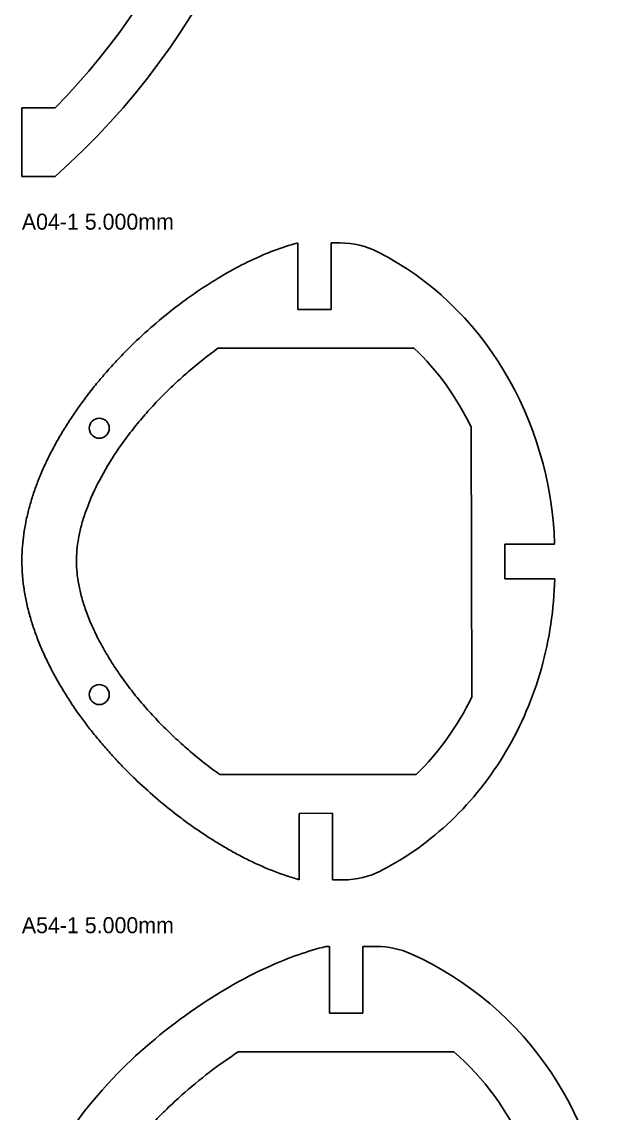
# Model space of a CAD drawing. Header units: millimetres. Extents: x 0 to 1220, y 0 to 2440.
# Drawn here: x 115.6 to 203.5, y 291.9 to 455.8 of the extents above; entities that cross this region are included whole.
import ezdxf

# ---------------------------------------------------------------- set-up
doc = ezdxf.new("R2010")
doc.units = ezdxf.units.MM
doc.layers.add('CUT', color=1, linetype='Continuous')
doc.layers.add('LABELS_NONCUT', color=3, linetype='Continuous')

msp = doc.modelspace()

# ---------------------------------------------------------------- linework, layer by layer
at = {"layer": 'CUT'}
for p, q in [((120.64, 442.9), (115.64, 442.9)), ((115.64, 442.9), (115.64, 432.58)), ((115.64, 432.58), (120.64, 432.58)), ((157.08, 422.57, 0), (156.93, 422.57, 0)), ((157.1, 412.57, 0), (157.08, 422.57, 0)), ((163.44, 422.58, 0), (162.08, 422.58, 0)), ((162.08, 422.58, 0), (162.1, 412.58, 0)), ((162.1, 412.58, 0), (157.1, 412.57, 0)), ((145.09, 406.76, 0), (174.57, 406.76, 0)), ((183.12, 394.92, 0), (183.21, 354.42, 0)), ((188.17, 372.16), (188.17, 377.36)), ((188.17, 377.36), (195.64, 377.36, 0)), ((195.67, 372.16, 0), (188.17, 372.16)), ((174.85, 342.76, 0), (145.37, 342.76, 0)), ((157.28, 336.92, 0), (162.28, 336.93, 0)), ((157.3, 326.96, 0), (157.28, 336.92, 0)), ((162.28, 336.93, 0), (162.3, 326.93, 0)), ((162.3, 326.93, 0), (163.9, 326.94, 0)), ((161.83, 316.93, 0), (161.27, 316.93, 0)), ((161.83, 306.93, 0), (161.83, 316.93, 0)), ((168.94, 316.93, 0), (166.83, 316.93, 0)), ((166.83, 316.93, 0), (166.83, 306.93, 0)), ((166.83, 306.93, 0), (161.83, 306.93, 0)), ((148.15, 301.11, 0), (180.53, 301.11, 0))]:
    msp.add_line(p, q, dxfattribs=at)
for centre in [(127.27, 394.76, 0), (127.27, 354.76, 0)]:
    msp.add_circle(centre, 1.5, dxfattribs=at)
for centre, radius, start, end in [((48.73, 514), 101.13, -44.673, 0), ((48.73, 514), 108.63, -48.5448, 0), ((168.94, 304.43, 0), 12.5, 65.7748, 90), ((153.54, 270.22, 0), 50.02, 1.594, 65.7748), ((153.54, 270.22, 0), 41.02, 23.8835, 48.8621)]:
    msp.add_arc(centre, radius, start, end, dxfattribs=at)
for centre, major_axis, start_param, end_param in [((163.45, 410.01, 0), (-12.57, -0.18), 4.22831, 4.699247), ((163.86, 339.5, 0), (12.57, 0.18), 4.701442, 5.170671)]:
    msp.add_ellipse(centre, major_axis=major_axis, ratio=1, start_param=start_param, end_param=end_param, dxfattribs=at)
at = {"layer": 'CUT', "extrusion": (-2.65526e-11, 1.05268e-09, 1)}
for centre, major_axis, start_param, end_param in [((150.14, 375.87, 0), (1.26, -50, 0), 1.577677, 2.683438), ((150.14, 375.87, 0), (1.03, -41, 0), 2.031111, 2.400709), ((150.15, 373.65, 0), (1.03, -41, 0), 0.694971, 1.059783)]:
    msp.add_ellipse(centre, major_axis=major_axis, ratio=0.910269, start_param=start_param, end_param=end_param, dxfattribs=at)
at = {"layer": 'CUT'}
for points, knots in [([(156.93, 422.57, 0), (154.72, 421.95, 0), (150.08, 420.2, 0), (142.84, 416.08, 0), (136.91, 411.61, 0), (133, 408.07, 0), (130.84, 405.91, 0), (129.3, 404.28, 0), (127.77, 402.55, 0), (125.85, 400.23, 0), (124.09, 397.87, 0), (122.46, 395.4, 0), (121.34, 393.56, 0), (120.28, 391.66, 0), (119.34, 389.8, 0), (118.47, 387.86, 0), (117.73, 385.96, 0), (117.09, 384.07, 0), (116.57, 382.21, 0), (116.15, 380.29, 0), (115.75, 377.8, 0), (115.64, 375.96, 0), (115.64, 374.76, 0)], [0, 0, 0, 0, 0.125, 0.25, 0.375, 0.4375, 0.46875, 0.5, 0.53125, 0.5625, 0.625, 0.65625, 0.6875, 0.71875, 0.75, 0.78125, 0.8125, 0.84375, 0.875, 0.90625, 0.9375, 1, 1, 1, 1]), ([(123.84, 374.76, 0), (123.83, 375.31, 0), (123.89, 376.46, 0), (124.12, 378.19, 0), (124.56, 380.16, 0), (125.16, 382.11, 0), (125.98, 384.24, 0), (127.31, 387.09, 0), (129.03, 390.05, 0), (131.08, 393.02, 0), (132.76, 395.19, 0), (134.55, 397.3, 0), (136.52, 399.41, 0), (138.53, 401.38, 0), (141.4, 403.95, 0), (143.58, 405.67, 0), (145.09, 406.76, 0)], [0, 0, 0, 0, 0.0625, 0.125, 0.1875, 0.25, 0.3125, 0.375, 0.5, 0.5625, 0.625, 0.6875, 0.75, 0.8125, 0.875, 1, 1, 1, 1]), ([(115.64, 374.76, 0), (115.65, 374.08, 0), (115.7, 372.73, 0), (115.95, 370.6, 0), (116.26, 368.96, 0), (116.57, 367.61, 0), (116.85, 366.56, 0), (117.12, 365.63, 0), (117.54, 364.34, 0), (118.13, 362.74, 0), (118.83, 361.11, 0), (119.43, 359.82, 0), (119.93, 358.81, 0), (120.4, 357.92, 0), (121.08, 356.69, 0), (122, 355.13, 0), (123.1, 353.4, 0), (124.33, 351.62, 0), (125.54, 349.99, 0), (126.85, 348.35, 0), (128.2, 346.74, 0), (129.64, 345.14, 0), (131.08, 343.63, 0), (133.1, 341.63, 0), (135.71, 339.26, 0), (138.41, 337.06, 0), (140.64, 335.4, 0), (142.3, 334.24, 0), (144.1, 333.06, 0), (145.82, 332, 0), (147.72, 330.92, 0), (149.52, 329.98, 0), (151.5, 329.05, 0), (153.37, 328.27, 0), (155.38, 327.53, 0), (156.66, 327.14, 0), (157.3, 326.96, 0)], [0, 0, 0, 0, 0.03125, 0.0625, 0.09375, 0.109375, 0.125, 0.140625, 0.15625, 0.1875, 0.21875, 0.234375, 0.25, 0.265625, 0.28125, 0.3125, 0.34375, 0.375, 0.40625, 0.4375, 0.46875, 0.5, 0.53125, 0.5625, 0.625, 0.6875, 0.71875, 0.75, 0.78125, 0.8125, 0.84375, 0.875, 0.90625, 0.9375, 0.96875, 1, 1, 1, 1]), ([(145.37, 342.76, 0), (143.85, 343.84, 0), (141.65, 345.56, 0), (138.76, 348.13, 0), (136.73, 350.1, 0), (134.74, 352.21, 0), (132.93, 354.32, 0), (131.24, 356.49, 0), (129.68, 358.73, 0), (128.3, 360.93, 0), (127.08, 363.14, 0), (126.06, 365.28, 0), (125.22, 367.41, 0), (124.61, 369.35, 0), (124.15, 371.31, 0), (123.9, 373.06, 0), (123.84, 374.2, 0), (123.84, 374.76, 0)], [0, 0, 0, 0, 0.125, 0.1875, 0.25, 0.3125, 0.375, 0.4375, 0.5, 0.5625, 0.625, 0.6875, 0.75, 0.8125, 0.875, 0.9375, 1, 1, 1, 1]), ([(169.58, 328.32, 0), (173.39, 330.27, 0), (180.49, 335.34, 0), (188.83, 345.86, 0), (194.2, 358.46, 0), (195.56, 367.59, 0), (195.67, 372.16, 0)], [0, 0, 0, 0, 0.25, 0.5, 0.75, 0.9968709, 0.9968709, 0.9968709, 0.9968709]), ([(161.27, 316.93, 0), (158.61, 316.27, 0), (155.79, 315.28, 0), (144.46, 310.2, 0), (135.56, 303.88, 0), (123.51, 290.87, 0), (119.48, 284.7, 0), (116.24, 275.39, 0), (115.64, 272.21, 0), (115.64, 269.11, 0)], [0, 0, 0, 0, 0.137153, 0.137153, 0.540686, 0.540686, 0.841226, 0.841226, 1, 1, 1, 1]), ([(148.15, 301.11, 0), (145.22, 299.2, 0), (142.34, 297.01, 0), (139.68, 294.63, 0), (138.9, 293.94, 0), (138.14, 293.23, 0), (137.4, 292.51, 0), (136.99, 292.1, 0), (136.58, 291.69, 0), (136.18, 291.28, 0), (135.92, 291.01, 0), (135.65, 290.73, 0), (135.4, 290.45, 0), (135.35, 290.4, 0), (135.31, 290.36, 0), (135.26, 290.31, 0), (133.8, 288.73, 0), (132.45, 287.1, 0), (131.25, 285.47, 0), (130.14, 283.95, 0), (129.15, 282.43, 0), (128.3, 280.94, 0), (127.68, 279.85, 0), (127.14, 278.78, 0), (126.68, 277.73, 0), (126.55, 277.43, 0), (126.42, 277.13, 0), (126.3, 276.84, 0), (126.19, 276.55, 0), (126.08, 276.26, 0), (125.97, 275.97, 0), (125.93, 275.86, 0), (125.89, 275.76, 0), (125.86, 275.65, 0), (125.85, 275.62, 0), (125.84, 275.59, 0), (125.83, 275.56, 0), (125.69, 275.17, 0), (125.57, 274.79, 0), (125.46, 274.42, 0), (125.35, 274.04, 0), (125.25, 273.67, 0), (125.17, 273.3, 0), (125.08, 272.93, 0), (125, 272.56, 0), (124.93, 272.2, 0), (124.87, 271.83, 0), (124.81, 271.47, 0), (124.77, 271.12, 0), (124.73, 270.76, 0), (124.69, 270.41, 0), (124.67, 270.07, 0), (124.65, 269.74, 0), (124.64, 269.42, 0), (124.64, 269.11, 0)], [0, 0, 0, 0, 0.22238, 0.22238, 0.22238, 0.287498, 0.287498, 0.287498, 0.324031, 0.324031, 0.324031, 0.348271, 0.348271, 0.348271, 0.352617, 0.352617, 0.352617, 0.490832, 0.490832, 0.490832, 0.619211, 0.619211, 0.619211, 0.712787, 0.712787, 0.712787, 0.739656, 0.739656, 0.739656, 0.766035, 0.766035, 0.766035, 0.77611, 0.77611, 0.77611, 0.778805, 0.778805, 0.778805, 0.81469, 0.81469, 0.81469, 0.85105, 0.85105, 0.85105, 0.888287, 0.888287, 0.888287, 0.925829, 0.925829, 0.925829, 0.964059, 0.964059, 0.964059, 1, 1, 1, 1])]:
    msp.add_open_spline(points, degree=3, knots=knots, dxfattribs=at)

# ---------------------------------------------------------------- texts
at = {"layer": 'LABELS_NONCUT'}
for s, p in [('A04-1 5.000mm', (115.64, 424.58)), ('A54-1 5.000mm', (115.64, 318.93))]:
    msp.add_text(s, height=2.4, dxfattribs=at).set_placement(p)

doc.saveas('drawing.dxf')
